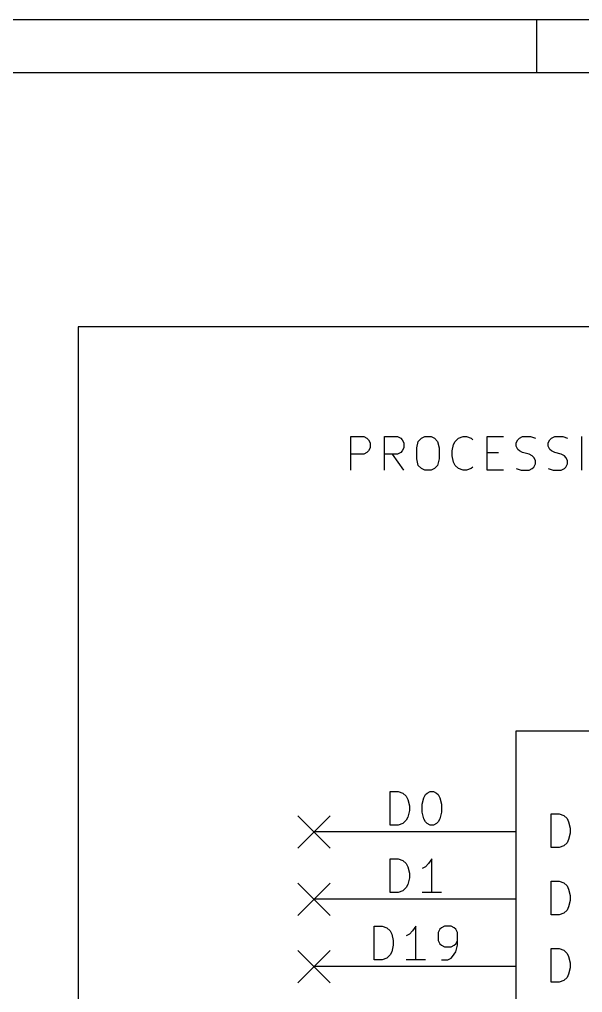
# Model space of a CAD drawing. Extents: x 0.4 to 11.3, y -7.9 to -0.4.
# Drawn here: x 3.563 to 4.399, y -1.839 to -0.394 of the extents above; entities that cross this region are included whole.
import ezdxf

# ---------------------------------------------------------------- set-up
doc = ezdxf.new("R2010")
doc.units = 0
doc.header["$MEASUREMENT"] = 0
for name, color, linetype in [('BLUE2', 5, 'CONTINUOUS'), ('BLUE3', 171, 'CONTINUOUS'), ('CYAN2', 4, 'CONTINUOUS'), ('LYELLOW', 51, 'CONTINUOUS'), ('RED2', 1, 'CONTINUOUS'), ('RED3', 11, 'CONTINUOUS')]:
    doc.layers.add(name, color=color, linetype=linetype)

msp = doc.modelspace()

# ---------------------------------------------------------------- linework, layer by layer
at = {"layer": 'BLUE2', "linetype": 'CONTINUOUS'}
for p, q in [((3.976, -1.576), (4.024, -1.624)), ((4.024, -1.576), (3.976, -1.624)), ((3.976, -1.676), (4.024, -1.724)), ((4.024, -1.676), (3.976, -1.724)), ((3.976, -1.776), (4.024, -1.824)), ((4.024, -1.776), (3.976, -1.824))]:
    msp.add_line(p, q, dxfattribs=at)
at = {"layer": 'BLUE3', "linetype": 'CONTINUOUS'}
for p, q in [((3.65, -0.85), (3.65, -6.45)), ((7.1, -0.85), (3.65, -0.85)), ((4.055, -1.063), (4.055, -1.013)), ((4.055, -1.013), (4.074, -1.013)), ((4.074, -1.013), (4.0788, -1.0153)), ((4.0788, -1.0153), (4.0812, -1.0177)), ((4.0812, -1.0177), (4.0836, -1.0225)), ((4.0836, -1.0225), (4.0836, -1.0296)), ((4.105, -1.063), (4.105, -1.013)), ((4.105, -1.013), (4.124, -1.013)), ((4.124, -1.013), (4.1288, -1.0153)), ((4.1288, -1.0153), (4.1312, -1.0177)), ((4.1312, -1.0177), (4.1336, -1.0225)), ((4.1336, -1.0225), (4.1336, -1.0296)), ((4.1526, -1.0296), (4.155, -1.0201)), ((4.155, -1.0201), (4.1598, -1.0153)), ((4.1598, -1.0153), (4.1645, -1.013)), ((4.1645, -1.013), (4.174, -1.013)), ((4.174, -1.013), (4.1788, -1.0153)), ((4.1788, -1.0153), (4.1836, -1.0201)), ((4.1836, -1.0201), (4.1859, -1.0296)), ((4.205, -1.0344), (4.2074, -1.0249)), ((4.2074, -1.0249), (4.2098, -1.0201)), ((4.2098, -1.0201), (4.2145, -1.0153)), ((4.2145, -1.0153), (4.2217, -1.013)), ((4.2217, -1.013), (4.2264, -1.013)), ((4.2264, -1.013), (4.2336, -1.0153)), ((4.2336, -1.0153), (4.2359, -1.0177)), ((4.2574, -1.063), (4.2574, -1.013)), ((4.2574, -1.013), (4.2812, -1.013)), ((4.3002, -1.0225), (4.3026, -1.0177)), ((4.3002, -1.0272), (4.3002, -1.0225)), ((4.3026, -1.0177), (4.305, -1.0153)), ((4.305, -1.0153), (4.3098, -1.013)), ((4.3098, -1.013), (4.3217, -1.013)), ((4.3217, -1.013), (4.3288, -1.0153)), ((4.3479, -1.0225), (4.3502, -1.0177)), ((4.3479, -1.0272), (4.3479, -1.0225)), ((4.3502, -1.0177), (4.3526, -1.0153)), ((4.3526, -1.0153), (4.3574, -1.013)), ((4.3574, -1.013), (4.3693, -1.013)), ((4.3693, -1.013), (4.3764, -1.0153)), ((4.3979, -1.063), (4.3979, -1.013)), ((4.074, -1.0392), (4.055, -1.0392)), ((4.0788, -1.0368), (4.074, -1.0392)), ((4.0812, -1.0344), (4.0788, -1.0368)), ((4.0836, -1.0296), (4.0812, -1.0344)), ((4.124, -1.0392), (4.105, -1.0392)), ((4.1336, -1.063), (4.1169, -1.0392)), ((4.1288, -1.0368), (4.124, -1.0392)), ((4.1312, -1.0344), (4.1288, -1.0368)), ((4.1336, -1.0296), (4.1312, -1.0344)), ((4.1526, -1.0463), (4.1526, -1.0296)), ((4.1859, -1.0296), (4.1859, -1.0463)), ((4.205, -1.0415), (4.205, -1.0344)), ((4.2574, -1.0368), (4.274, -1.0368)), ((4.3026, -1.032), (4.3002, -1.0272)), ((4.305, -1.0344), (4.3026, -1.032)), ((4.3098, -1.0368), (4.305, -1.0344)), ((4.3193, -1.0392), (4.3098, -1.0368)), ((4.324, -1.0415), (4.3193, -1.0392)), ((4.3502, -1.032), (4.3479, -1.0272)), ((4.3526, -1.0344), (4.3502, -1.032)), ((4.3574, -1.0368), (4.3526, -1.0344)), ((4.3669, -1.0392), (4.3574, -1.0368)), ((4.3717, -1.0415), (4.3669, -1.0392)), ((4.155, -1.0558), (4.1526, -1.0463)), ((4.1859, -1.0463), (4.1836, -1.0558)), ((4.2074, -1.0511), (4.205, -1.0415)), ((4.2098, -1.0558), (4.2074, -1.0511)), ((4.3264, -1.0439), (4.324, -1.0415)), ((4.3288, -1.0487), (4.3264, -1.0439)), ((4.3264, -1.0582), (4.3288, -1.0534)), ((4.3288, -1.0534), (4.3288, -1.0487)), ((4.374, -1.0439), (4.3717, -1.0415)), ((4.3764, -1.0487), (4.374, -1.0439)), ((4.374, -1.0582), (4.3764, -1.0534)), ((4.3764, -1.0534), (4.3764, -1.0487)), ((4.1598, -1.0606), (4.155, -1.0558)), ((4.1645, -1.063), (4.1598, -1.0606)), ((4.174, -1.063), (4.1645, -1.063)), ((4.1788, -1.0606), (4.174, -1.063)), ((4.1836, -1.0558), (4.1788, -1.0606)), ((4.2145, -1.0606), (4.2098, -1.0558)), ((4.2217, -1.063), (4.2145, -1.0606)), ((4.2264, -1.063), (4.2217, -1.063)), ((4.2336, -1.0606), (4.2264, -1.063)), ((4.2359, -1.0582), (4.2336, -1.0606)), ((4.2812, -1.063), (4.2574, -1.063)), ((4.3002, -1.0606), (4.3074, -1.063)), ((4.3074, -1.063), (4.3193, -1.063)), ((4.3193, -1.063), (4.324, -1.0606)), ((4.324, -1.0606), (4.3264, -1.0582)), ((4.3479, -1.0606), (4.355, -1.063)), ((4.355, -1.063), (4.3669, -1.063)), ((4.3669, -1.063), (4.3717, -1.0606)), ((4.3717, -1.0606), (4.374, -1.0582))]:
    msp.add_line(p, q, dxfattribs=at)
at = {"layer": 'CYAN2', "linetype": 'CONTINUOUS'}
for p, q in [((4.3519, -1.6231), (4.3519, -1.5731)), ((4.3519, -1.5731), (4.3638, -1.5731)), ((4.3519, -1.6231), (4.3519, -1.5731)), ((4.3519, -1.5731), (4.3638, -1.5731)), ((4.3638, -1.5731), (4.3709, -1.5755)), ((4.3638, -1.5731), (4.3709, -1.5755)), ((4.3709, -1.5755), (4.3757, -1.5803)), ((4.3709, -1.5755), (4.3757, -1.5803)), ((4.3757, -1.5803), (4.3781, -1.585)), ((4.3757, -1.5803), (4.3781, -1.585)), ((4.3781, -1.585), (4.3805, -1.5946)), ((4.3781, -1.585), (4.3805, -1.5946)), ((4.3805, -1.6017), (4.3781, -1.6112)), ((4.3805, -1.6017), (4.3781, -1.6112)), ((4.3805, -1.5946), (4.3805, -1.6017)), ((4.3805, -1.5946), (4.3805, -1.6017)), ((4.3757, -1.616), (4.3709, -1.6208)), ((4.3757, -1.616), (4.3709, -1.6208)), ((4.3781, -1.6112), (4.3757, -1.616)), ((4.3781, -1.6112), (4.3757, -1.616)), ((4.3638, -1.6231), (4.3519, -1.6231)), ((4.3638, -1.6231), (4.3519, -1.6231)), ((4.3709, -1.6208), (4.3638, -1.6231)), ((4.3709, -1.6208), (4.3638, -1.6231)), ((4.3519, -1.7231), (4.3519, -1.6731)), ((4.3519, -1.6731), (4.3638, -1.6731)), ((4.3519, -1.7231), (4.3519, -1.6731)), ((4.3519, -1.6731), (4.3638, -1.6731)), ((4.3638, -1.6731), (4.3709, -1.6755)), ((4.3638, -1.6731), (4.3709, -1.6755)), ((4.3709, -1.6755), (4.3757, -1.6803)), ((4.3709, -1.6755), (4.3757, -1.6803)), ((4.3757, -1.6803), (4.3781, -1.685)), ((4.3757, -1.6803), (4.3781, -1.685)), ((4.3781, -1.685), (4.3805, -1.6946)), ((4.3781, -1.685), (4.3805, -1.6946)), ((4.3805, -1.7017), (4.3781, -1.7112)), ((4.3805, -1.7017), (4.3781, -1.7112)), ((4.3805, -1.6946), (4.3805, -1.7017)), ((4.3805, -1.6946), (4.3805, -1.7017)), ((4.3757, -1.716), (4.3709, -1.7208)), ((4.3757, -1.716), (4.3709, -1.7208)), ((4.3781, -1.7112), (4.3757, -1.716)), ((4.3781, -1.7112), (4.3757, -1.716)), ((4.3638, -1.7231), (4.3519, -1.7231)), ((4.3638, -1.7231), (4.3519, -1.7231)), ((4.3709, -1.7208), (4.3638, -1.7231)), ((4.3709, -1.7208), (4.3638, -1.7231)), ((4.3519, -1.8231), (4.3519, -1.7731)), ((4.3519, -1.7731), (4.3638, -1.7731)), ((4.3519, -1.8231), (4.3519, -1.7731)), ((4.3519, -1.7731), (4.3638, -1.7731)), ((4.3638, -1.7731), (4.3709, -1.7755)), ((4.3638, -1.7731), (4.3709, -1.7755)), ((4.3709, -1.7755), (4.3757, -1.7803)), ((4.3709, -1.7755), (4.3757, -1.7803)), ((4.3757, -1.7803), (4.3781, -1.785)), ((4.3757, -1.7803), (4.3781, -1.785)), ((4.3781, -1.785), (4.3805, -1.7946)), ((4.3781, -1.785), (4.3805, -1.7946)), ((4.3805, -1.8017), (4.3781, -1.8112)), ((4.3805, -1.8017), (4.3781, -1.8112)), ((4.3805, -1.7946), (4.3805, -1.8017)), ((4.3805, -1.7946), (4.3805, -1.8017)), ((4.3757, -1.816), (4.3709, -1.8208)), ((4.3757, -1.816), (4.3709, -1.8208)), ((4.3781, -1.8112), (4.3757, -1.816)), ((4.3781, -1.8112), (4.3757, -1.816)), ((4.3638, -1.8231), (4.3519, -1.8231)), ((4.3638, -1.8231), (4.3519, -1.8231)), ((4.3709, -1.8208), (4.3638, -1.8231)), ((4.3709, -1.8208), (4.3638, -1.8231))]:
    msp.add_line(p, q, dxfattribs=at)
at = {"layer": 'LYELLOW', "linetype": 'CONTINUOUS'}
for p, q in [((4.3, -6.05), (4.3, -1.45)), ((4.3, -1.45), (6.3, -1.45))]:
    msp.add_line(p, q, dxfattribs=at)
at = {"layer": 'RED2', "linetype": 'CONTINUOUS'}
for p, q in [((0.3937, -0.3937), (11.2993, -0.3937)), ((4.3307, -0.4724), (4.3307, -0.3937)), ((0.4724, -0.4724), (11.2206, -0.4724)), ((4.3, -6.05), (4.3, -1.45)), ((4.3, -1.45), (6.3, -1.45)), ((4.3, -1.6), (4, -1.6)), ((4.3, -1.6), (4, -1.6)), ((4.3, -1.7), (4, -1.7)), ((4.3, -1.7), (4, -1.7)), ((4.3, -1.8), (4, -1.8)), ((4.3, -1.8), (4, -1.8))]:
    msp.add_line(p, q, dxfattribs=at)
at = {"layer": 'RED3', "linetype": 'CONTINUOUS'}
for p, q in [((4.1131, -1.5899), (4.1131, -1.5399)), ((4.1131, -1.5399), (4.125, -1.5399)), ((4.1131, -1.5899), (4.1131, -1.5399)), ((4.1131, -1.5399), (4.125, -1.5399)), ((4.125, -1.5399), (4.1321, -1.5423)), ((4.125, -1.5399), (4.1321, -1.5423)), ((4.1321, -1.5423), (4.1369, -1.547)), ((4.1321, -1.5423), (4.1369, -1.547)), ((4.1631, -1.5494), (4.1655, -1.5446)), ((4.1631, -1.5494), (4.1655, -1.5446)), ((4.1655, -1.5446), (4.1679, -1.5423)), ((4.1655, -1.5446), (4.1679, -1.5423)), ((4.1679, -1.5423), (4.1726, -1.5399)), ((4.1679, -1.5423), (4.1726, -1.5399)), ((4.1726, -1.5399), (4.1774, -1.5399)), ((4.1726, -1.5399), (4.1774, -1.5399)), ((4.1774, -1.5399), (4.1821, -1.5423)), ((4.1774, -1.5399), (4.1821, -1.5423)), ((4.1821, -1.5423), (4.1845, -1.5446)), ((4.1821, -1.5423), (4.1845, -1.5446)), ((4.1845, -1.5446), (4.1869, -1.5494)), ((4.1845, -1.5446), (4.1869, -1.5494)), ((4.1369, -1.547), (4.1393, -1.5518)), ((4.1369, -1.547), (4.1393, -1.5518)), ((4.1393, -1.5518), (4.1417, -1.5613)), ((4.1393, -1.5518), (4.1417, -1.5613)), ((4.1607, -1.5589), (4.1631, -1.5494)), ((4.1607, -1.5589), (4.1631, -1.5494)), ((4.1607, -1.5708), (4.1607, -1.5589)), ((4.1607, -1.5708), (4.1607, -1.5589)), ((4.1869, -1.5494), (4.1893, -1.5589)), ((4.1869, -1.5494), (4.1893, -1.5589)), ((4.1893, -1.5589), (4.1893, -1.5708)), ((4.1893, -1.5589), (4.1893, -1.5708)), ((4.1417, -1.5684), (4.1393, -1.578)), ((4.1417, -1.5684), (4.1393, -1.578)), ((4.1417, -1.5613), (4.1417, -1.5684)), ((4.1417, -1.5613), (4.1417, -1.5684)), ((4.1631, -1.5804), (4.1607, -1.5708)), ((4.1631, -1.5804), (4.1607, -1.5708)), ((4.1893, -1.5708), (4.1869, -1.5804)), ((4.1893, -1.5708), (4.1869, -1.5804)), ((4.1321, -1.5875), (4.125, -1.5899)), ((4.1321, -1.5875), (4.125, -1.5899)), ((4.1369, -1.5827), (4.1321, -1.5875)), ((4.1369, -1.5827), (4.1321, -1.5875)), ((4.1393, -1.578), (4.1369, -1.5827)), ((4.1393, -1.578), (4.1369, -1.5827)), ((4.1655, -1.5851), (4.1631, -1.5804)), ((4.1655, -1.5851), (4.1631, -1.5804)), ((4.1679, -1.5875), (4.1655, -1.5851)), ((4.1679, -1.5875), (4.1655, -1.5851)), ((4.1726, -1.5899), (4.1679, -1.5875)), ((4.1726, -1.5899), (4.1679, -1.5875)), ((4.1821, -1.5875), (4.1774, -1.5899)), ((4.1821, -1.5875), (4.1774, -1.5899)), ((4.1845, -1.5851), (4.1821, -1.5875)), ((4.1845, -1.5851), (4.1821, -1.5875)), ((4.1869, -1.5804), (4.1845, -1.5851)), ((4.1869, -1.5804), (4.1845, -1.5851)), ((4.125, -1.5899), (4.1131, -1.5899)), ((4.125, -1.5899), (4.1131, -1.5899)), ((4.1774, -1.5899), (4.1726, -1.5899)), ((4.1774, -1.5899), (4.1726, -1.5899)), ((4.1131, -1.6899), (4.1131, -1.6399)), ((4.1131, -1.6399), (4.125, -1.6399)), ((4.1131, -1.6899), (4.1131, -1.6399)), ((4.1131, -1.6399), (4.125, -1.6399)), ((4.125, -1.6399), (4.1321, -1.6423)), ((4.125, -1.6399), (4.1321, -1.6423)), ((4.1321, -1.6423), (4.1369, -1.647)), ((4.1321, -1.6423), (4.1369, -1.647)), ((4.1369, -1.647), (4.1393, -1.6518)), ((4.1369, -1.647), (4.1393, -1.6518)), ((4.1702, -1.647), (4.1655, -1.6518)), ((4.1702, -1.647), (4.1655, -1.6518)), ((4.175, -1.6399), (4.1702, -1.647)), ((4.175, -1.6399), (4.1702, -1.647)), ((4.175, -1.6899), (4.175, -1.6399)), ((4.175, -1.6899), (4.175, -1.6399)), ((4.1393, -1.6518), (4.1417, -1.6613)), ((4.1393, -1.6518), (4.1417, -1.6613)), ((4.1417, -1.6613), (4.1417, -1.6684)), ((4.1417, -1.6613), (4.1417, -1.6684)), ((4.1655, -1.6518), (4.1607, -1.6542)), ((4.1655, -1.6518), (4.1607, -1.6542)), ((4.1417, -1.6684), (4.1393, -1.678)), ((4.1417, -1.6684), (4.1393, -1.678)), ((4.125, -1.6899), (4.1131, -1.6899)), ((4.125, -1.6899), (4.1131, -1.6899)), ((4.1321, -1.6875), (4.125, -1.6899)), ((4.1321, -1.6875), (4.125, -1.6899)), ((4.1369, -1.6827), (4.1321, -1.6875)), ((4.1369, -1.6827), (4.1321, -1.6875)), ((4.1393, -1.678), (4.1369, -1.6827)), ((4.1393, -1.678), (4.1369, -1.6827)), ((4.1893, -1.6899), (4.1607, -1.6899)), ((4.1893, -1.6899), (4.1607, -1.6899)), ((4.0893, -1.7899), (4.0893, -1.7399)), ((4.0893, -1.7399), (4.1012, -1.7399)), ((4.0893, -1.7899), (4.0893, -1.7399)), ((4.0893, -1.7399), (4.1012, -1.7399)), ((4.1012, -1.7399), (4.1083, -1.7423)), ((4.1012, -1.7399), (4.1083, -1.7423)), ((4.1083, -1.7423), (4.1131, -1.747)), ((4.1083, -1.7423), (4.1131, -1.747)), ((4.1131, -1.747), (4.1155, -1.7518)), ((4.1131, -1.747), (4.1155, -1.7518)), ((4.1464, -1.747), (4.1417, -1.7518)), ((4.1464, -1.747), (4.1417, -1.7518)), ((4.1512, -1.7399), (4.1464, -1.747)), ((4.1512, -1.7399), (4.1464, -1.747)), ((4.1512, -1.7899), (4.1512, -1.7399)), ((4.1512, -1.7899), (4.1512, -1.7399)), ((4.1869, -1.7446), (4.1845, -1.7494)), ((4.1869, -1.7446), (4.1845, -1.7494)), ((4.1893, -1.7423), (4.1869, -1.7446)), ((4.1893, -1.7423), (4.1869, -1.7446)), ((4.194, -1.7399), (4.1893, -1.7423)), ((4.194, -1.7399), (4.1893, -1.7423)), ((4.2036, -1.7399), (4.194, -1.7399)), ((4.2036, -1.7399), (4.194, -1.7399)), ((4.2083, -1.7423), (4.2036, -1.7399)), ((4.2083, -1.7423), (4.2036, -1.7399)), ((4.2107, -1.7446), (4.2083, -1.7423)), ((4.2107, -1.7446), (4.2083, -1.7423)), ((4.2131, -1.7494), (4.2107, -1.7446)), ((4.2131, -1.7494), (4.2107, -1.7446)), ((4.1155, -1.7518), (4.1179, -1.7613)), ((4.1155, -1.7518), (4.1179, -1.7613)), ((4.1179, -1.7613), (4.1179, -1.7684)), ((4.1179, -1.7613), (4.1179, -1.7684)), ((4.1417, -1.7518), (4.1369, -1.7542)), ((4.1417, -1.7518), (4.1369, -1.7542)), ((4.1845, -1.7494), (4.1845, -1.7613)), ((4.1845, -1.7494), (4.1845, -1.7613)), ((4.1845, -1.7613), (4.1869, -1.7661)), ((4.1845, -1.7613), (4.1869, -1.7661)), ((4.2107, -1.7661), (4.2131, -1.7613)), ((4.2107, -1.7661), (4.2131, -1.7613)), ((4.2131, -1.7684), (4.2131, -1.7494)), ((4.2131, -1.7684), (4.2131, -1.7494)), ((4.1179, -1.7684), (4.1155, -1.778)), ((4.1179, -1.7684), (4.1155, -1.778)), ((4.1869, -1.7661), (4.1893, -1.7684)), ((4.1869, -1.7661), (4.1893, -1.7684)), ((4.1893, -1.7684), (4.194, -1.7708)), ((4.1893, -1.7684), (4.194, -1.7708)), ((4.194, -1.7708), (4.2036, -1.7708)), ((4.194, -1.7708), (4.2036, -1.7708)), ((4.2036, -1.7708), (4.2083, -1.7684)), ((4.2036, -1.7708), (4.2083, -1.7684)), ((4.2083, -1.7684), (4.2107, -1.7661)), ((4.2083, -1.7684), (4.2107, -1.7661)), ((4.2107, -1.778), (4.2131, -1.7684)), ((4.2107, -1.778), (4.2131, -1.7684)), ((4.1012, -1.7899), (4.0893, -1.7899)), ((4.1012, -1.7899), (4.0893, -1.7899)), ((4.1083, -1.7875), (4.1012, -1.7899)), ((4.1083, -1.7875), (4.1012, -1.7899)), ((4.1131, -1.7827), (4.1083, -1.7875)), ((4.1131, -1.7827), (4.1083, -1.7875)), ((4.1155, -1.778), (4.1131, -1.7827)), ((4.1155, -1.778), (4.1131, -1.7827)), ((4.1655, -1.7899), (4.1369, -1.7899)), ((4.1655, -1.7899), (4.1369, -1.7899)), ((4.1893, -1.7899), (4.1988, -1.7899)), ((4.1893, -1.7899), (4.1988, -1.7899)), ((4.1988, -1.7899), (4.2036, -1.7875)), ((4.1988, -1.7899), (4.2036, -1.7875)), ((4.2036, -1.7875), (4.2059, -1.7851)), ((4.2036, -1.7875), (4.2059, -1.7851)), ((4.2059, -1.7851), (4.2107, -1.778)), ((4.2059, -1.7851), (4.2107, -1.778))]:
    msp.add_line(p, q, dxfattribs=at)

doc.saveas('drawing.dxf')
